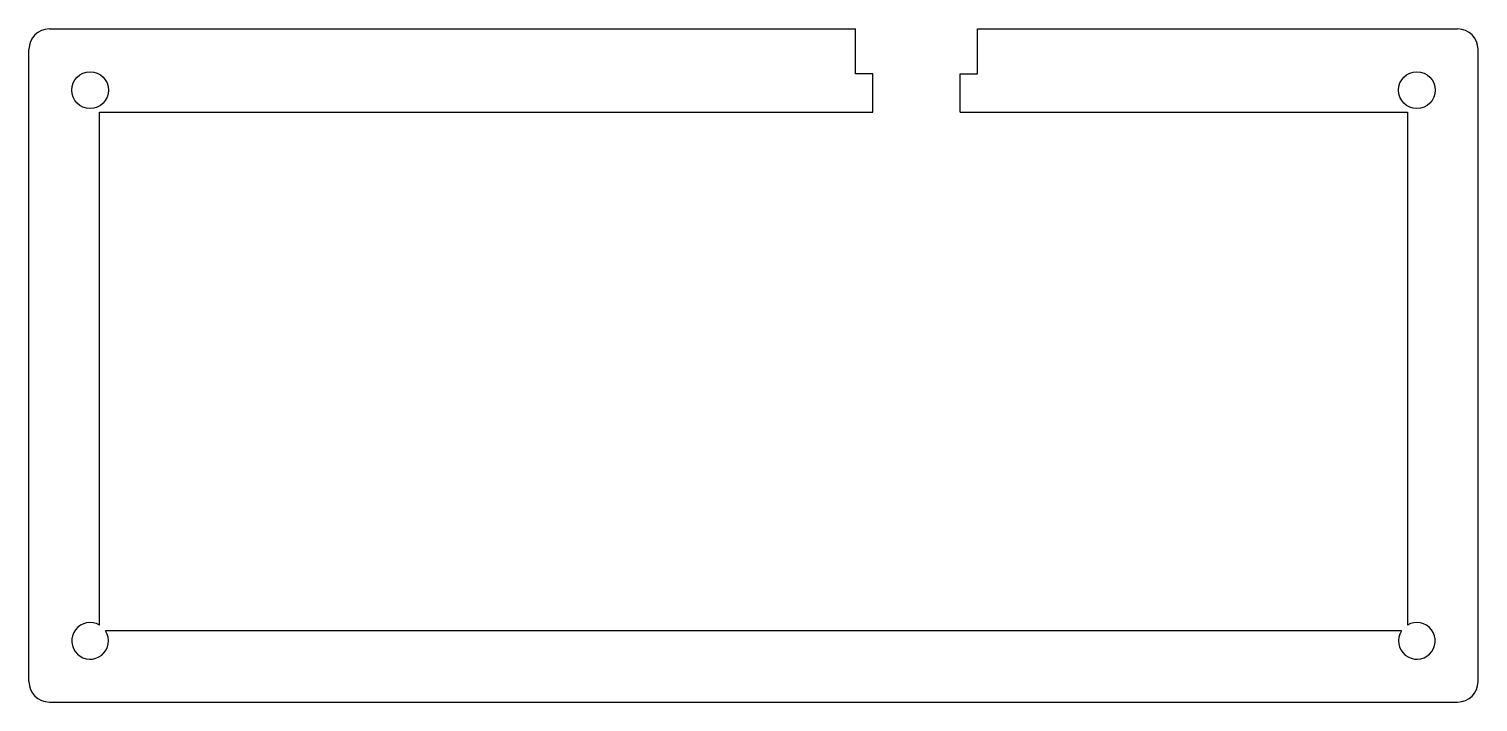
# Model space of a CAD drawing. Header units: metres. Extents: x -178 to 178, y -83 to 83.
import ezdxf

# ---------------------------------------------------------------- set-up
doc = ezdxf.new("R2010")
doc.units = ezdxf.units.M

msp = doc.modelspace()

# ---------------------------------------------------------------- linework, layer by layer
for p, q in [((-172.8, 82.55), (25, 82.55)), ((-172.8, 82.55, -3.17), (-172.8, 82.55)), ((-172.8, 82.55, -3.17), (25, 82.55, -3.17)), ((25, 71.55), (25, 82.55)), ((25, 71.55, -3.17), (25, 82.55, -3.17)), ((25, 82.55, -3.17), (25, 82.55)), ((55, 82.55), (172.8, 82.55)), ((55, 71.55), (55, 82.55)), ((55, 82.55, -3.17), (172.8, 82.55, -3.17)), ((55, 71.55, -3.17), (55, 82.55, -3.17)), ((55, 82.55), (55, 82.55, -3.17)), ((172.8, 82.55, -3.17), (172.8, 82.55)), ((-177.8, -77.55), (-177.8, 77.55)), ((-177.8, 77.55, -3.17), (-177.8, 77.55)), ((-177.8, -77.55, -3.17), (-177.8, 77.55, -3.17)), ((177.8, -77.55), (177.8, 77.55)), ((177.8, -77.55, -3.17), (177.8, 77.55, -3.17)), ((177.8, 77.55, -3.17), (177.8, 77.55)), ((29.25, 71.55), (25, 71.55)), ((29.25, 71.55, -3.17), (25, 71.55, -3.17)), ((25, 71.55, -3.17), (25, 71.55)), ((29.25, 62.12), (29.25, 71.55)), ((29.25, 62.12, -3.17), (29.25, 71.55, -3.17)), ((29.25, 71.55), (29.25, 71.55, -3.17)), ((50.75, 71.55), (55, 71.55)), ((50.75, 62.12), (50.75, 71.55)), ((50.75, 71.55, -3.17), (55, 71.55, -3.17)), ((50.75, 62.12, -3.17), (50.75, 71.55, -3.17)), ((50.75, 71.55), (50.75, 71.55, -3.17)), ((55, 71.55), (55, 71.55, -3.17)), ((-167.3, 67.55), (-167.3, 67.55, -3.17)), ((158.3, 67.55), (158.3, 67.55, -3.17)), ((-160.5, -63.68), (-160.5, 62.12)), ((-160.5, 62.12), (29.25, 62.12)), ((-160.5, -63.68, -3.17), (-160.5, 62.12, -3.17)), ((-160.5, 62.12, -3.17), (29.25, 62.12, -3.17)), ((-160.5, 62.12), (-160.5, 62.12, -3.17)), ((29.25, 62.12), (29.25, 62.12, -3.17)), ((50.75, 62.12), (160.5, 62.12)), ((50.75, 62.12, -3.17), (160.5, 62.12, -3.17)), ((50.75, 62.12), (50.75, 62.12, -3.17)), ((160.5, 62.12), (160.5, -63.68)), ((160.5, 62.12, -3.17), (160.5, -63.68, -3.17)), ((160.5, 62.12, -3.17), (160.5, 62.12)), ((-160.5, -63.68), (-160.5, -63.68, -3.17)), ((160.5, -63.68), (160.5, -63.68, -3.17)), ((159.01, -65.12), (-159.01, -65.12)), ((159.01, -65.12, -3.17), (-159.01, -65.12, -3.17)), ((-159.01, -65.12), (-159.01, -65.12, -3.17)), ((159.01, -65.12), (159.01, -65.12, -3.17)), ((-177.8, -77.55, -3.17), (-177.8, -77.55)), ((177.8, -77.55, -3.17), (177.8, -77.55)), ((-172.8, -82.55), (172.8, -82.55)), ((-172.8, -82.55, -3.17), (-172.8, -82.55)), ((-172.8, -82.55, -3.17), (172.8, -82.55, -3.17)), ((172.8, -82.55, -3.17), (172.8, -82.55))]:
    msp.add_line(p, q)
for centre in [(-162.8, 67.55), (-162.8, 67.55, -3.17), (162.8, 67.55), (162.8, 67.55, -3.17)]:
    msp.add_circle(centre, 4.5)
for centre, radius, start, end in [((-172.8, 77.55), 5, 90, 180), ((-172.8, 77.55, -3.17), 5, 90, 180), ((172.8, 77.55), 5, 0, 90), ((172.8, 77.55, -3.17), 5, 0, 90), ((-162.8, -67.55), 4.5, -300.7379, 32.608), ((-162.8, -67.55, -3.17), 4.5, 59.2621, 392.608), ((162.8, -67.55), 4.5, -212.608, 120.7379), ((162.8, -67.55, -3.17), 4.5, 147.392, 480.7379), ((-172.8, -77.55), 5, 180, 270), ((-172.8, -77.55, -3.17), 5, 180, 270), ((172.8, -77.55), 5, -90, 0), ((172.8, -77.55, -3.17), 5, -90, 0)]:
    msp.add_arc(centre, radius, start, end)

doc.saveas('drawing.dxf')
